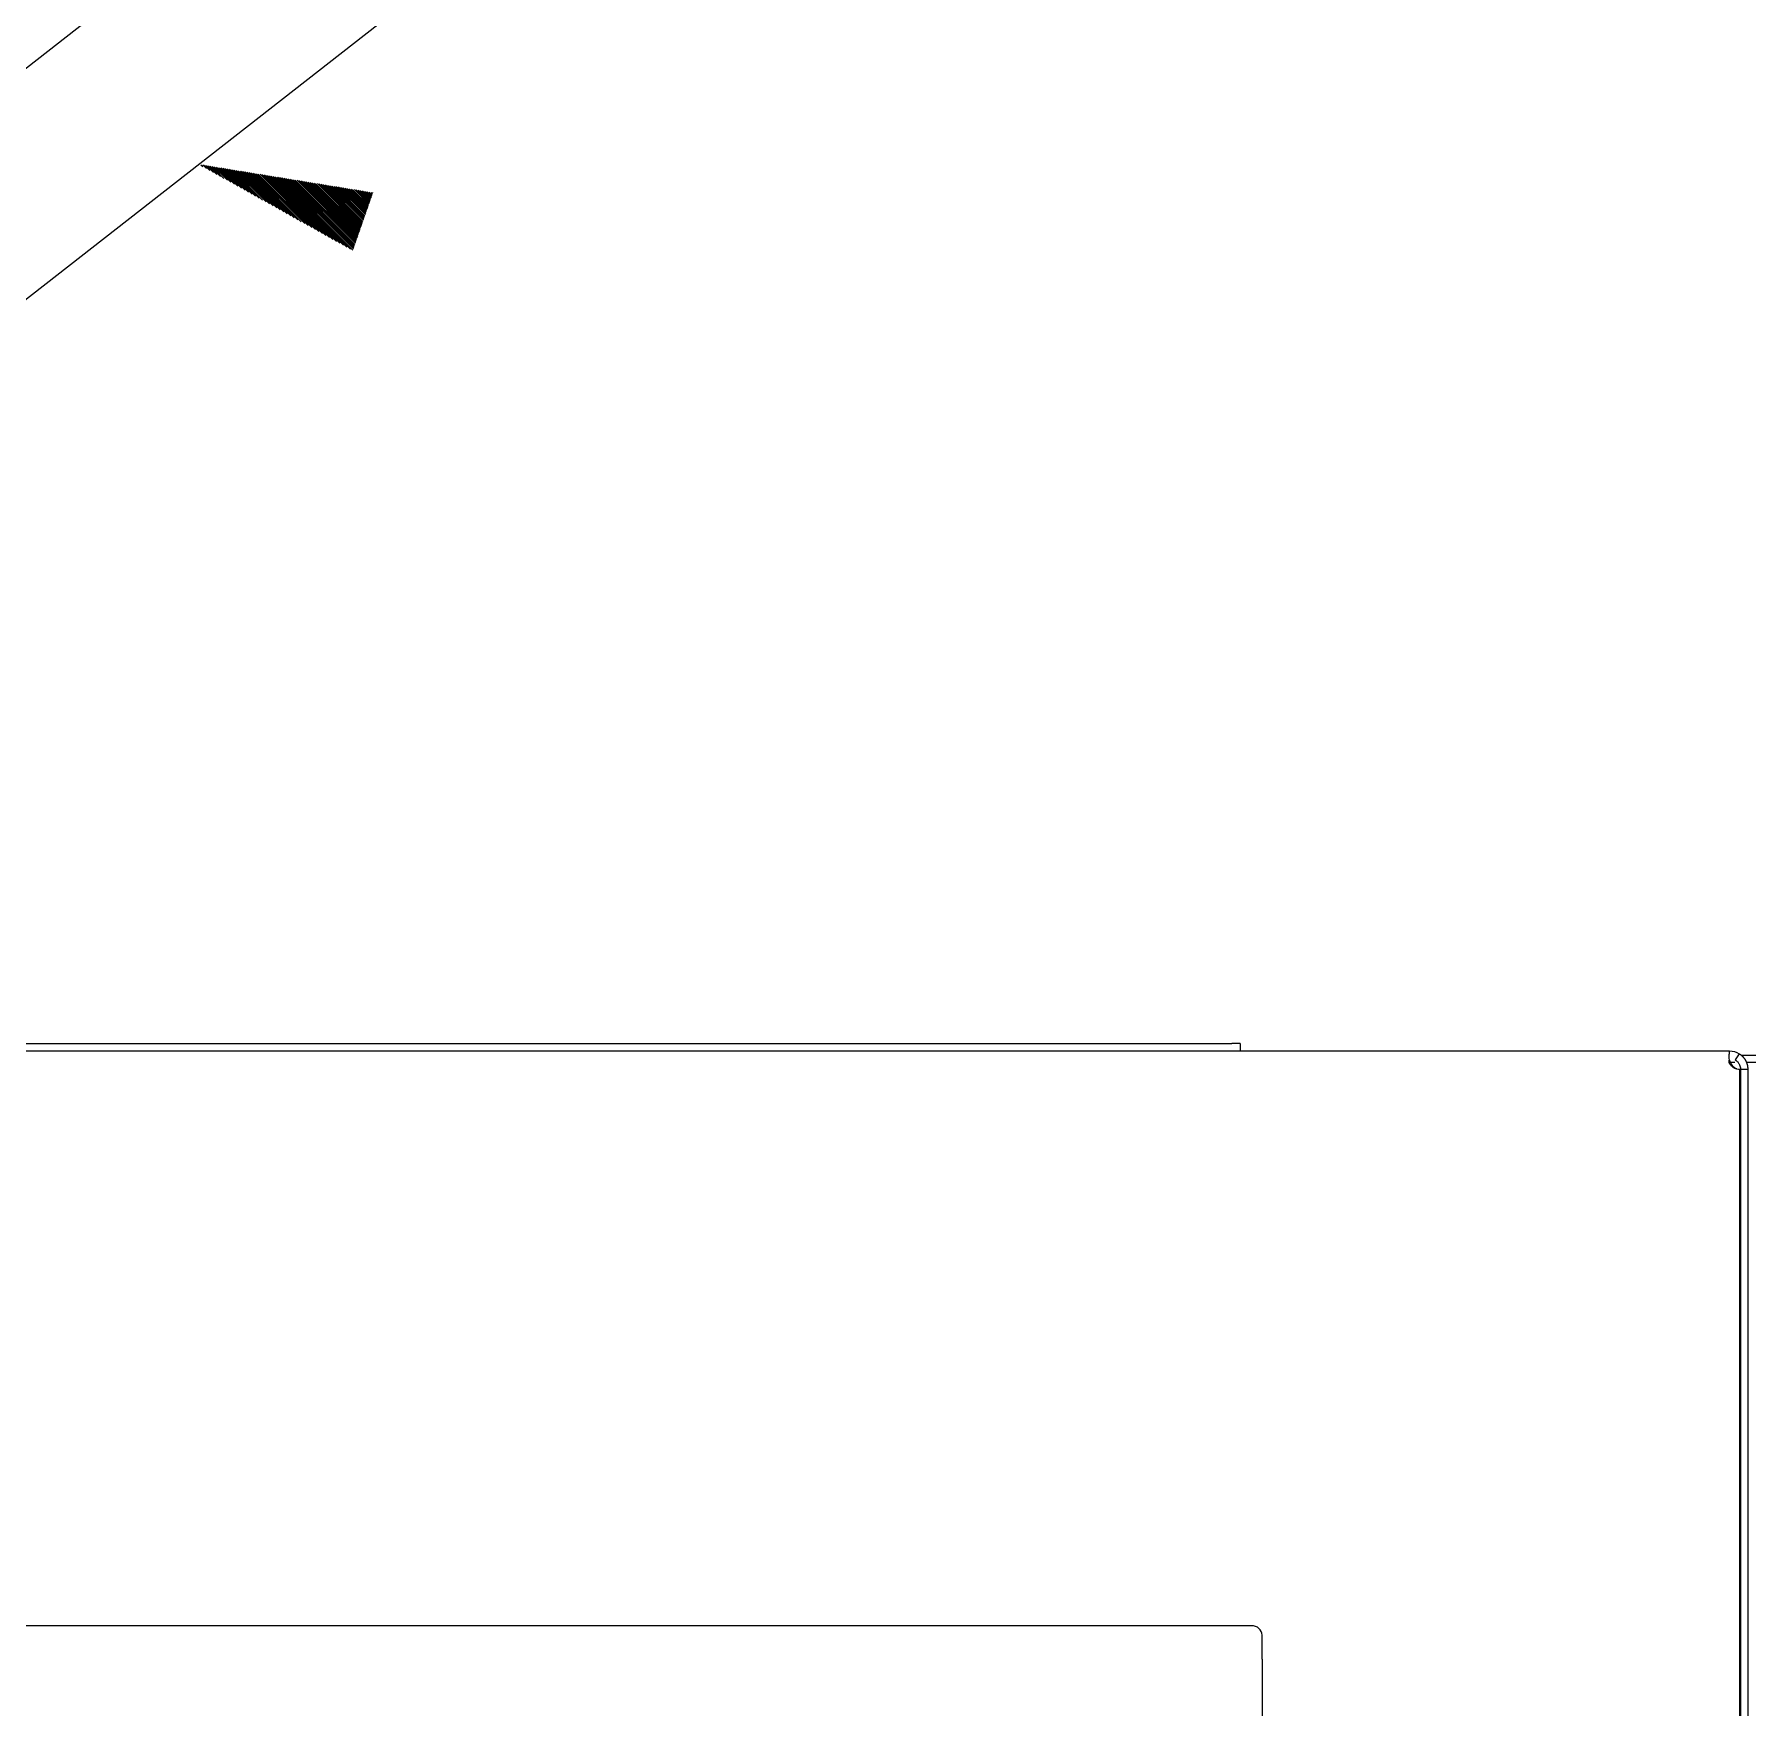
# Model space of a CAD drawing. Header units: millimetres. Extents: x 10462777 to 22643323, y 453826 to 1389191.
# Drawn here: x 11300491.2 to 11300961, y 584479.5 to 584938.4 of the extents above; entities that cross this region are included whole.
import ezdxf

# ---------------------------------------------------------------- set-up
doc = ezdxf.new("R2010")
doc.units = ezdxf.units.MM
doc.header["$LTSCALE"] = 200
doc.header["$MEASUREMENT"] = 0
doc.linetypes.add('CENTER', pattern=[2, 1.25, -0.25, 0.25, -0.25])
for name, color, linetype in [('1', 1, 'CENTER'), ('2', 2, 'CONTINUOUS'), ('5', 4, 'CONTINUOUS')]:
    doc.layers.add(name, color=color, linetype=linetype)
doc.layers.add('203', color=7, linetype='CONTINUOUS', true_color=0xffffff)
doc.layers.add('LAYOUT', color=8, linetype='CONTINUOUS', lineweight=25)

# ---------------------------------------------------------------- blocks, each defined once
blk = doc.blocks.new('r710ic')
at = {"layer": 'LAYOUT', "color": 3}
blk.add_circle((272041.37, 104232.63), 2050.12, dxfattribs=at)

msp = doc.modelspace()

# ---------------------------------------------------------------- hatches: boundary and pattern name
at = {"layer": '1', "linetype": 'Continuous'}
h = msp.add_hatch(dxfattribs=at)
h.set_pattern_fill('ANSI31', color=27, scale=0.300004, angle=135, style=0, pattern_type=0)
h.set_pattern_definition([(135, (11303330.49683, 577794.69363), (-0.212135048, -0.212135048), [])])
h.paths.add_polyline_path([(11300536.34606, 584902.77306), (11300584.07814, 584895.00313), (11300578.54212, 584879.14635)], flags=0)

# ---------------------------------------------------------------- linework, layer by layer
at = {"layer": '2', "color": 252, "linetype": 'Continuous'}
for p, q in [((11300466.22052, 584661.66686, 0), (11300491.53459, 584661.66686, 0)), ((11300488.73613, 584659.66683, 0), (11300956.00977, 584659.66683, 0)), ((11300491.53459, 584661.66686, 0), (11300497.19152, 584661.66686, 0)), ((11300497.19152, 584661.66686, 0), (11300788.56824, 584661.66686, 0)), ((11300788.56824, 584661.66686, 0), (11300794.22518, 584661.66686, 0)), ((11300794.22518, 584661.66686, 0), (11300819.53925, 584661.66686, 0)), ((11300821.88243, 584661.66686, 0), (11300819.53925, 584661.66686, 0)), ((11300821.88243, 584661.66686, 0), (11300821.88243, 584659.66683, 0)), ((11300956.00977, 584658.90039, 0), (11300956.00977, 584659.66683, 0)), ((11300958.67551, 584658.89696, 0), (11300957.6092, 584657.20485, 0)), ((11300958.88437, 584454.53848, 0), (11300958.88437, 584654.55175, 0)), ((11300959.00982, 584654.66676, 0), (11300961.00985, 584654.66676, 0)), ((11300959.00982, 584654.55175, 0), (11300959.00982, 584654.66676, 0)), ((11300961.00985, 584654.55175, 0), (11300959.00982, 584654.55175, 0)), ((11300959.00982, 584654.55175, 0), (11300959.00982, 584474.53876, 0)), ((11300961.00985, 584654.55175, 0), (11300961.00985, 584654.66676, 0)), ((11300961.00985, 584654.55175, 0), (11300961.00985, 584474.53876, 0)), ((11300959.01, 584609.54068, 0), (11300958.88437, 584609.54068, 0))]:
    msp.add_line(p, q, dxfattribs=at)
at = {"layer": '2', "color": 7, "linetype": 'Continuous'}
for p, q in [((11300824.88247, 584502.03883, 0), (11300460.8773, 584502.03883, 0)), ((11300827.88251, 584494.84535, 0), (11300827.88251, 584499.44072, 0)), ((11300827.88251, 584492.84532, 0), (11300827.88251, 584494.84535, 0)), ((11300827.88251, 584492.84532, 0), (11300827.88251, 584447.53838, 0))]:
    msp.add_line(p, q, dxfattribs=at)
at = {"layer": '2', "color": 252, "linetype": 'Continuous', "extrusion": (0, 0, -1)}
for centre, radius, start, end in [((-11300956.00977, 584654.66676, 0), 5.00007, 90, 122.2178372), ((-11300958.88437, 584657.54136, 0), 2.98961, 270, 285.9440873)]:
    msp.add_arc(centre, radius, start, end, dxfattribs=at)
at = {"layer": '2', "color": 7, "linetype": 'Continuous'}
msp.add_ellipse((11300824.88247, 584499.44072, 0), major_axis=(-3.00004, 0), ratio=0.866025404, start_param=3.141592654, end_param=4.71238898, dxfattribs=at)
at = {"layer": '2', "color": 252, "linetype": 'Continuous'}
for points, knots in [([(11300958.06313, 584654.66676, 0), (11300957.6869, 584654.75486, 0), (11300957.33208, 584654.90485, 0), (11300956.71908, 584655.29951, 0), (11300956.46108, 584655.54425, 0), (11300956.17599, 584655.93347, 0), (11300956.09798, 584656.06663, 0), (11300955.97832, 584656.32926, 0), (11300955.93665, 584656.45868, 0), (11300955.89197, 584656.70402, 0), (11300955.88896, 584656.81984, 0), (11300955.92099, 584657.03029, 0), (11300955.95603, 584657.12489, 0), (11300956.00977, 584657.20694, 0)], [0, 0, 0, 0, 0.25, 0.25, 0.5, 0.5, 0.625, 0.625, 0.75, 0.75, 0.875, 0.875, 1, 1, 1, 1]), ([(11300958.06313, 584654.66676, 0), (11300958.01618, 584654.6861, 0), (11300957.9217, 584654.725, 0), (11300957.78408, 584654.79483, 0), (11300957.64887, 584654.87309, 0), (11300957.5167, 584654.96039, 0), (11300957.38779, 584655.05622, 0), (11300957.26249, 584655.16035, 0), (11300957.14109, 584655.27246, 0), (11300957.02393, 584655.39221, 0), (11300956.91131, 584655.51921, 0), (11300956.80348, 584655.65291, 0), (11300956.70066, 584655.79276, 0), (11300956.60307, 584655.93815, 0), (11300956.51094, 584656.08846, 0), (11300956.42449, 584656.24303, 0), (11300956.34395, 584656.4012, 0), (11300956.19313, 584656.72773, 0), (11300956.01768, 584657.23093, 0), (11300955.91977, 584657.74217, 0), (11300955.89371, 584658.09959, 0), (11300955.89454, 584658.32584, 0), (11300955.914, 584658.53596, 0), (11300955.95026, 584658.72983, 0), (11300955.98998, 584658.84367, 0), (11300956.00977, 584658.90039, 0)], [0, 0, 0, 0, 0.02592606, 0.052163028, 0.078743667, 0.105695673, 0.133042324, 0.160803125, 0.188994432, 0.217630057, 0.246717462, 0.276254968, 0.30623769, 0.33665681, 0.367500326, 0.398753727, 0.430400622, 0.462423311, 0.593525647, 0.728270798, 0.782783349, 0.837367005, 0.891867234, 0.946128668, 1, 1, 1, 1]), ([(11300957.60919, 584657.20483, 0), (11300957.79303, 584657.08875, 0), (11300957.97126, 584656.94797, 0), (11300958.31776, 584656.60148, 0), (11300958.47838, 584656.38981, 0), (11300958.72974, 584655.95698, 0), (11300958.82056, 584655.73641, 0), (11300958.94248, 584655.33299, 0), (11300958.97423, 584655.15105, 0), (11300959.00767, 584654.85427, 0), (11300959.00982, 584654.73926, 0), (11300959.00982, 584654.66676, 0)], [0, 0, 0, 0, 0.17637032, 0.17637032, 0.38227774, 0.38227774, 0.58818516, 0.58818516, 0.79409258, 0.79409258, 1, 1, 1, 1]), ([(11300958.67551, 584658.89696, 0), (11300958.70105, 584658.88068, 0), (11300958.75218, 584658.84808, 0), (11300958.82816, 584658.79714, 0), (11300958.90364, 584658.74465, 0), (11300958.97848, 584658.69048, 0), (11300959.05262, 584658.63472, 0), (11300959.12599, 584658.57736, 0), (11300959.19852, 584658.51846, 0), (11300959.27012, 584658.45804, 0), (11300959.34073, 584658.39616, 0), (11300959.41028, 584658.33285, 0), (11300959.47872, 584658.26817, 0), (11300959.54596, 584658.20216, 0), (11300959.61195, 584658.1349, 0), (11300959.67662, 584658.06646, 0), (11300959.73991, 584657.99689, 0), (11300959.80177, 584657.92627, 0), (11300959.86217, 584657.85466, 0), (11300959.92106, 584657.78212, 0), (11300959.97839, 584657.70874, 0), (11300960.03415, 584657.63459, 0), (11300960.08828, 584657.55974, 0), (11300960.14078, 584657.48426, 0), (11300960.19161, 584657.40825, 0), (11300960.24075, 584657.33177, 0), (11300960.2882, 584657.25491, 0), (11300960.33393, 584657.17775, 0), (11300960.37794, 584657.10038, 0), (11300960.42022, 584657.02288, 0), (11300960.46077, 584656.94532, 0), (11300960.4996, 584656.86781, 0), (11300960.53672, 584656.79042, 0), (11300960.57212, 584656.71324, 0), (11300960.60583, 584656.63635, 0), (11300960.63786, 584656.55984, 0), (11300960.66824, 584656.48379, 0), (11300960.69698, 584656.40829, 0), (11300960.72412, 584656.33342, 0), (11300960.74968, 584656.25926, 0), (11300960.77369, 584656.18589, 0), (11300960.8036, 584656.08954, 0), (11300960.83734, 584655.9715, 0), (11300960.87241, 584655.83379, 0), (11300960.90233, 584655.70093, 0), (11300960.92751, 584655.57336, 0), (11300960.94837, 584655.45147, 0), (11300960.96534, 584655.33564, 0), (11300960.97883, 584655.22623, 0), (11300960.98927, 584655.12356, 0), (11300960.99707, 584655.02795, 0), (11300961.00263, 584654.9397, 0), (11300961.00634, 584654.85904, 0), (11300961.00857, 584654.78644, 0), (11300961.00969, 584654.72139, 0), (11300961.00979, 584654.6849, 0), (11300961.00985, 584654.66676, 0)], [0, 0, 0, 0, 0.01579272, 0.031626842, 0.047498761, 0.06340487, 0.07934157, 0.095305275, 0.111292429, 0.127299513, 0.143323056, 0.159359642, 0.175405928, 0.191458646, 0.207511306, 0.223557497, 0.23959395, 0.255617319, 0.271624189, 0.287611088, 0.303574496, 0.319510856, 0.335416585, 0.35128808, 0.367121736, 0.382913948, 0.398661128, 0.414359713, 0.430006176, 0.445597038, 0.461128877, 0.476598344, 0.492002172, 0.507337191, 0.522600338, 0.537788673, 0.552899392, 0.567929846, 0.582877547, 0.597740196, 0.612515689, 0.627202144, 0.656295124, 0.684999684, 0.713314347, 0.741238187, 0.768771195, 0.795914686, 0.822671719, 0.849047567, 0.875050196, 0.900690791, 0.925984295, 0.950949978, 0.975612003, 1, 1, 1, 1])]:
    msp.add_open_spline(points, degree=3, knots=knots, dxfattribs=at)
at = {"layer": '203', "color": 252, "linetype": 'Continuous'}
for p, q in [((11300188.21017, 584694.23131, 0), (11300804.76236, 585175.93467, 0)), ((11300835.54587, 585136.53357, 0), (11300218.99368, 584654.83021, 0))]:
    msp.add_line(p, q, dxfattribs=at)
at = {"layer": '5', "color": 252, "linetype": 'Continuous'}
for p, q in [((11301376.89031, 584658.44137, 0), (11300959.25266, 584658.44137, 0)), ((11300957.51217, 584656.44134, 0), (11300955.96261, 584656.44134, 0)), ((11301376.89031, 584656.44134, 0), (11300960.65534, 584656.44134, 0))]:
    msp.add_line(p, q, dxfattribs=at)

# ---------------------------------------------------------------- block references
at = {"layer": 'LAYOUT', "color": 2, "rotation": 270}
msp.add_blockref('r710ic', (11195875.24796, 856316.46559, 0), dxfattribs=at)

doc.saveas('drawing.dxf')
